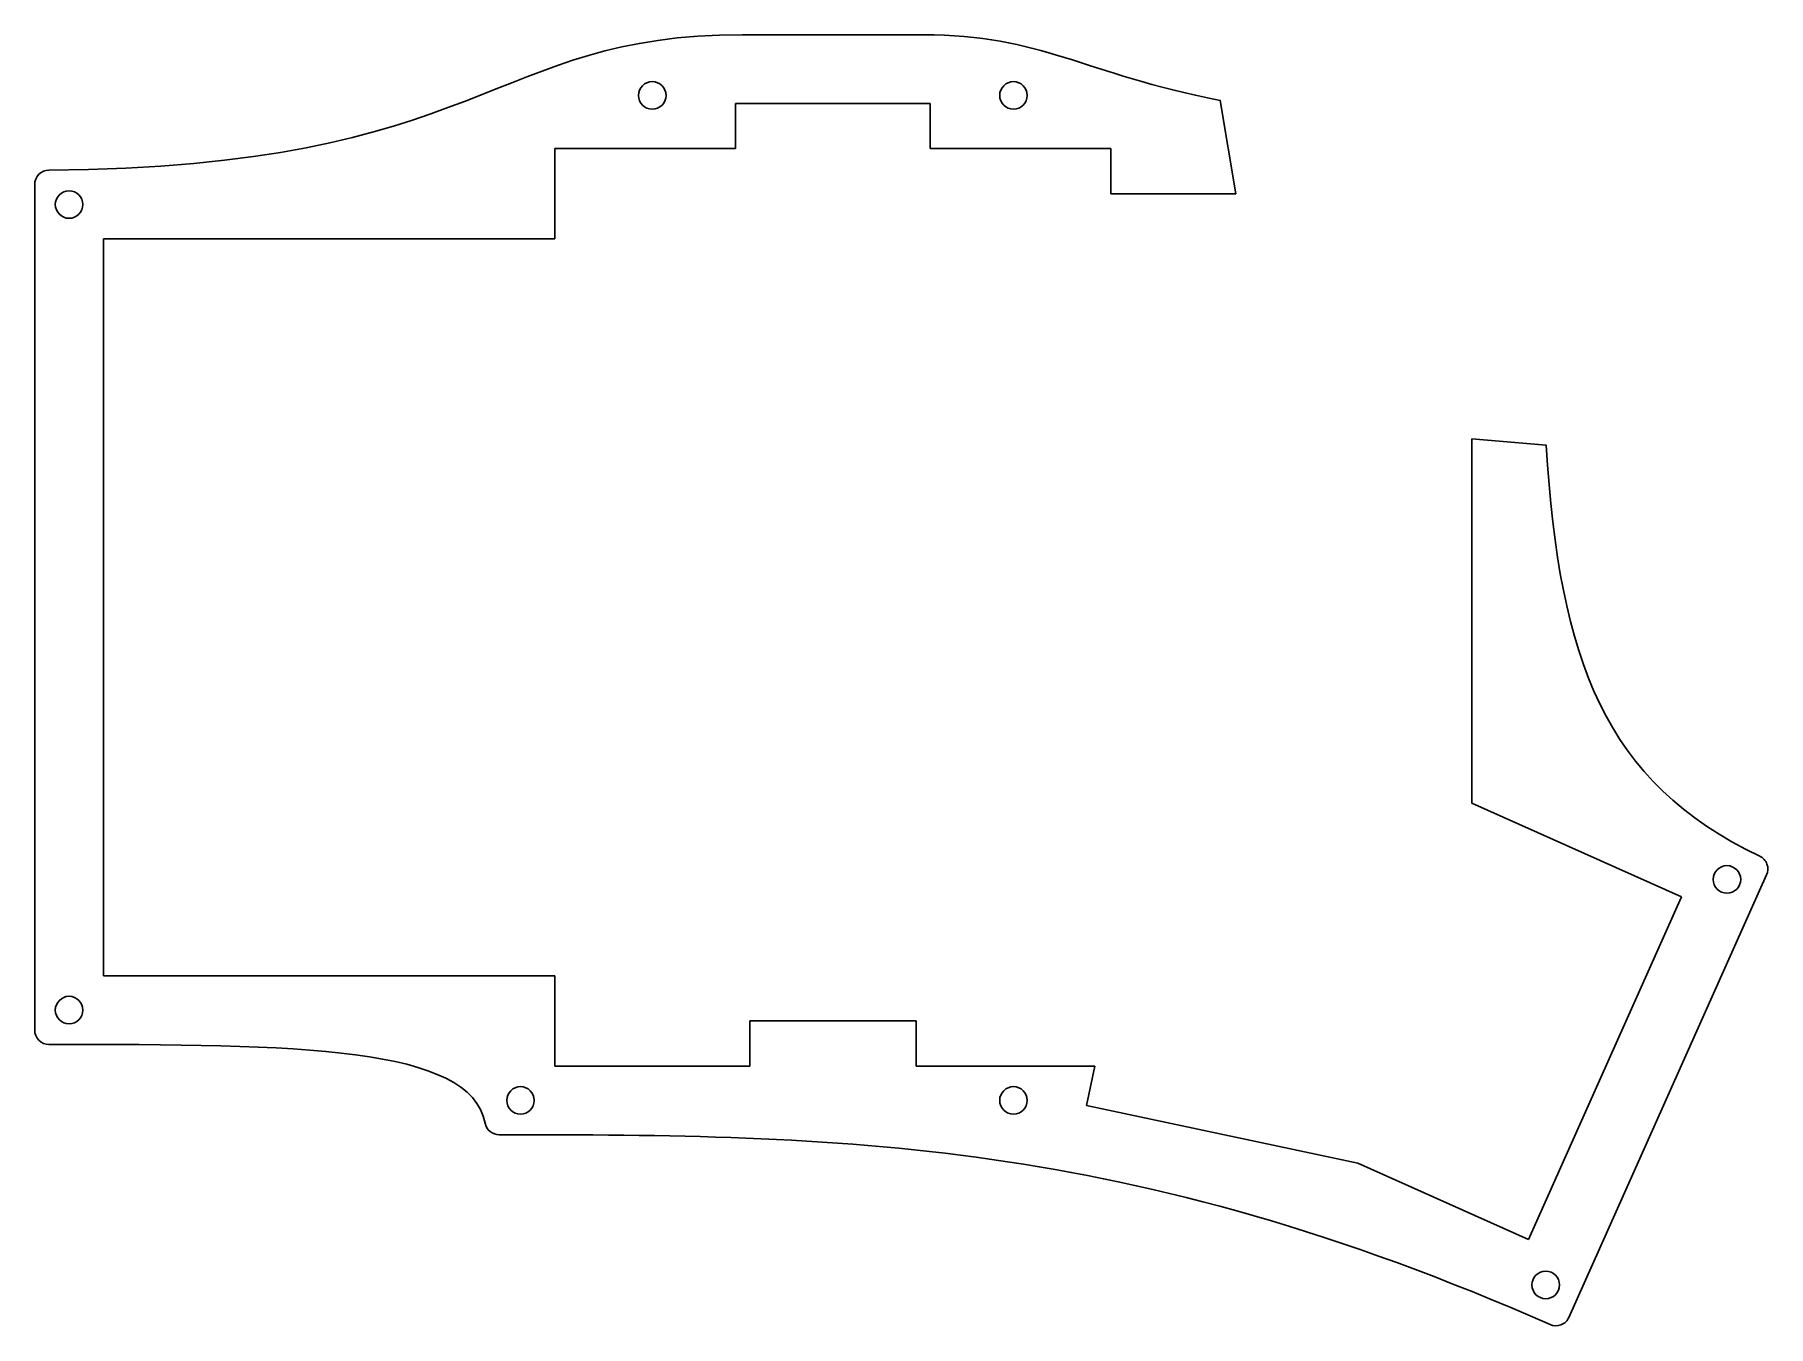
# Model space of a CAD drawing. Extents: x -8 to 175, y -38 to 98.
import ezdxf

# ---------------------------------------------------------------- set-up
doc = ezdxf.new("R2010")
doc.units = 0
doc.layers.add('Body005', color=7, linetype='CONTINUOUS')

msp = doc.modelspace()

# ---------------------------------------------------------------- linework, layer by layer
at = {"layer": 'Body005'}
for p, q in [((66.675, 98.4875, -6), (66.675, 98.4875, -3)), ((85.725, 98.4875, -6), (66.675, 98.4875, -6)), ((66.675, 98.4875, -6), (66.675, 98.4875, -3)), ((85.725, 98.4875, -6), (66.675, 98.4875, -6)), ((85.725, 98.4875, -3), (66.675, 98.4875, -3)), ((85.725, 98.4875, -3), (66.675, 98.4875, -3)), ((85.725, 98.4875, -6), (85.725, 98.4875, -3)), ((85.725, 98.4875, -6), (85.725, 98.4875, -3)), ((58.6, 92.085, -6), (58.6, 92.085, -3)), ((58.6, 92.085, -6), (58.6, 92.085, -3)), ((96.7, 92.085, -6), (96.7, 92.085, -3)), ((96.7, 92.085, -6), (96.7, 92.085, -3)), ((118.7, 81.7125, -6), (117.059, 91.5597, -6)), ((117.059, 91.5597, -3), (118.7, 81.7125, -3)), ((118.7, 81.7125, -6), (117.059, 91.5597, -6)), ((117.059, 91.5597, -3), (118.7, 81.7125, -3)), ((65.925, 91.2375, -6), (86.475, 91.2375, -6)), ((65.925, 86.475, -6), (65.925, 91.2375, -6)), ((86.475, 91.2375, -3), (65.925, 91.2375, -3)), ((65.925, 91.2375, -3), (65.925, 86.475, -3)), ((65.925, 91.2375, -6), (86.475, 91.2375, -6)), ((86.475, 91.2375, -3), (65.925, 91.2375, -3)), ((65.925, 91.2375, -6), (65.925, 91.2375, -3)), ((65.925, 86.475, -6), (65.925, 91.2375, -6)), ((65.925, 91.2375, -6), (65.925, 91.2375, -3)), ((65.925, 91.2375, -3), (65.925, 86.475, -3)), ((86.475, 91.2375, -6), (86.475, 86.475, -6)), ((86.475, 86.475, -3), (86.475, 91.2375, -3)), ((86.475, 91.2375, -6), (86.475, 86.475, -6)), ((86.475, 86.475, -3), (86.475, 91.2375, -3)), ((86.475, 91.2375, -6), (86.475, 91.2375, -3)), ((86.475, 91.2375, -6), (86.475, 91.2375, -3)), ((46.875, 76.95, -6), (46.875, 86.475, -6)), ((46.875, 86.475, -6), (65.925, 86.475, -6)), ((46.875, 86.475, -3), (46.875, 76.95, -3)), ((65.925, 86.475, -3), (46.875, 86.475, -3)), ((46.875, 76.95, -6), (46.875, 86.475, -6)), ((46.875, 86.475, -6), (46.875, 86.475, -3)), ((46.875, 86.475, -3), (46.875, 76.95, -3)), ((46.875, 86.475, -6), (65.925, 86.475, -6)), ((65.925, 86.475, -3), (46.875, 86.475, -3)), ((46.875, 86.475, -6), (46.875, 86.475, -3)), ((65.925, 86.475, -6), (65.925, 86.475, -3)), ((65.925, 86.475, -6), (65.925, 86.475, -3)), ((86.475, 86.475, -6), (105.525, 86.475, -6)), ((105.525, 86.475, -3), (86.475, 86.475, -3)), ((86.475, 86.475, -6), (105.525, 86.475, -6)), ((105.525, 86.475, -3), (86.475, 86.475, -3)), ((86.475, 86.475, -6), (86.475, 86.475, -3)), ((86.475, 86.475, -6), (86.475, 86.475, -3)), ((105.525, 86.475, -6), (105.525, 81.7125, -6)), ((105.525, 81.7125, -3), (105.525, 86.475, -3)), ((105.525, 86.475, -6), (105.525, 81.7125, -6)), ((105.525, 81.7125, -3), (105.525, 86.475, -3)), ((105.525, 86.475, -6), (105.525, 86.475, -3)), ((105.525, 86.475, -6), (105.525, 86.475, -3)), ((-8, 82.7048, -6), (-8, -6.50005, -6)), ((-8, 82.7048, -3), (-8, -6.50005, -3)), ((-8, 82.7048, -6), (-8, -6.50005, -6)), ((-8, 82.7048, -3), (-8, -6.50005, -3)), ((-2.925, 80.575, -6), (-2.925, 80.575, -3)), ((-2.925, 80.575, -6), (-2.925, 80.575, -3)), ((105.525, 81.7125, -6), (118.7, 81.7125, -6)), ((118.7, 81.7125, -3), (105.525, 81.7125, -3)), ((105.525, 81.7125, -6), (118.7, 81.7125, -6)), ((118.7, 81.7125, -3), (105.525, 81.7125, -3)), ((105.525, 81.7125, -6), (105.525, 81.7125, -3)), ((105.525, 81.7125, -6), (105.525, 81.7125, -3)), ((118.7, 81.7125, -6), (118.7, 81.7125, -3)), ((118.7, 81.7125, -6), (118.7, 81.7125, -3)), ((-0.75, -0.75, -6), (-0.75, 76.95, -6)), ((-0.75, 76.95, -6), (46.875, 76.95, -6)), ((-0.75, 76.95, -3), (-0.75, -0.75, -3)), ((46.875, 76.95, -3), (-0.75, 76.95, -3)), ((-0.75, -0.75, -6), (-0.75, 76.95, -6)), ((-0.75, 76.95, -6), (-0.75, 76.95, -3)), ((-0.75, 76.95, -3), (-0.75, -0.75, -3)), ((-0.75, 76.95, -6), (46.875, 76.95, -6)), ((46.875, 76.95, -3), (-0.75, 76.95, -3)), ((-0.75, 76.95, -6), (-0.75, 76.95, -3)), ((46.875, 76.95, -6), (46.875, 76.95, -3)), ((46.875, 76.95, -6), (46.875, 76.95, -3)), ((143.625, 55.85, -6), (151.451, 55.1978, -6)), ((143.625, 55.85, -6), (143.625, 17.4575, -6)), ((151.451, 55.1978, -3), (143.625, 55.85, -3)), ((143.625, 17.4575, -3), (143.625, 55.85, -3)), ((143.625, 55.85, -6), (151.451, 55.1978, -6)), ((151.451, 55.1978, -3), (143.625, 55.85, -3)), ((143.625, 55.85, -6), (143.625, 55.85, -3)), ((143.625, 55.85, -6), (143.625, 17.4575, -6)), ((143.625, 17.4575, -3), (143.625, 55.85, -3)), ((143.625, 55.85, -6), (143.625, 55.85, -3)), ((143.625, 17.4575, -6), (165.733, 7.57485, -6)), ((165.733, 7.57485, -3), (143.625, 17.4575, -3)), ((143.625, 17.4575, -6), (143.625, 17.4575, -3)), ((143.625, 17.4575, -6), (165.733, 7.57485, -6)), ((165.733, 7.57485, -3), (143.625, 17.4575, -3)), ((143.625, 17.4575, -6), (143.625, 17.4575, -3)), ((153.842, -36.7889, -6), (174.706, 9.88355, -6)), ((153.842, -36.7889, -3), (174.706, 9.88355, -3)), ((153.842, -36.7889, -6), (174.706, 9.88355, -6)), ((153.842, -36.7889, -3), (174.706, 9.88355, -3)), ((171.971, 9.40487, -6), (171.971, 9.40487, -3)), ((171.971, 9.40487, -6), (171.971, 9.40487, -3)), ((165.733, 7.57485, -6), (149.572, -28.5774, -6)), ((149.572, -28.5774, -3), (165.733, 7.57485, -3)), ((165.733, 7.57485, -6), (149.572, -28.5774, -6)), ((149.572, -28.5774, -3), (165.733, 7.57485, -3)), ((165.733, 7.57485, -6), (165.733, 7.57485, -3)), ((165.733, 7.57485, -6), (165.733, 7.57485, -3)), ((46.875, -0.75, -6), (-0.75, -0.75, -6)), ((-0.75, -0.75, -3), (46.875, -0.75, -3)), ((46.875, -0.75, -6), (-0.75, -0.75, -6)), ((-0.75, -0.75, -6), (-0.75, -0.75, -3)), ((-0.75, -0.75, -3), (46.875, -0.75, -3)), ((-0.75, -0.75, -6), (-0.75, -0.75, -3)), ((46.875, -10.275, -6), (46.875, -0.75, -6)), ((46.875, -0.75, -3), (46.875, -10.275, -3)), ((46.875, -10.275, -6), (46.875, -0.75, -6)), ((46.875, -0.75, -6), (46.875, -0.75, -3)), ((46.875, -0.75, -3), (46.875, -10.275, -3)), ((46.875, -0.75, -6), (46.875, -0.75, -3)), ((-2.925, -4.375, -6), (-2.925, -4.375, -3)), ((-2.925, -4.375, -6), (-2.925, -4.375, -3)), ((84.975, -5.5125, -6), (67.425, -5.5125, -6)), ((67.425, -5.5125, -6), (67.425, -10.275, -6)), ((67.425, -5.5125, -3), (84.975, -5.5125, -3)), ((67.425, -10.275, -3), (67.425, -5.5125, -3)), ((84.975, -5.5125, -6), (67.425, -5.5125, -6)), ((67.425, -5.5125, -6), (67.425, -5.5125, -3)), ((67.425, -5.5125, -3), (84.975, -5.5125, -3)), ((67.425, -5.5125, -6), (67.425, -10.275, -6)), ((67.425, -10.275, -3), (67.425, -5.5125, -3)), ((67.425, -5.5125, -6), (67.425, -5.5125, -3)), ((84.975, -10.275, -6), (84.975, -5.5125, -6)), ((84.975, -5.5125, -3), (84.975, -10.275, -3)), ((84.975, -10.275, -6), (84.975, -5.5125, -6)), ((84.975, -5.5125, -6), (84.975, -5.5125, -3)), ((84.975, -5.5125, -3), (84.975, -10.275, -3)), ((84.975, -5.5125, -6), (84.975, -5.5125, -3)), ((67.425, -10.275, -6), (46.875, -10.275, -6)), ((46.875, -10.275, -3), (67.425, -10.275, -3)), ((67.425, -10.275, -6), (46.875, -10.275, -6)), ((46.875, -10.275, -6), (46.875, -10.275, -3)), ((46.875, -10.275, -3), (67.425, -10.275, -3)), ((46.875, -10.275, -6), (46.875, -10.275, -3)), ((67.425, -10.275, -6), (67.425, -10.275, -3)), ((67.425, -10.275, -6), (67.425, -10.275, -3)), ((103.849, -10.275, -6), (84.975, -10.275, -6)), ((84.975, -10.275, -3), (103.849, -10.275, -3)), ((103.849, -10.275, -6), (84.975, -10.275, -6)), ((84.975, -10.275, -6), (84.975, -10.275, -3)), ((84.975, -10.275, -3), (103.849, -10.275, -3)), ((84.975, -10.275, -6), (84.975, -10.275, -3)), ((102.962, -14.4489, -6), (103.849, -10.275, -6)), ((103.849, -10.275, -3), (102.962, -14.4489, -3)), ((102.962, -14.4489, -6), (103.849, -10.275, -6)), ((103.849, -10.275, -3), (102.962, -14.4489, -3)), ((103.849, -10.275, -6), (103.849, -10.275, -3)), ((103.849, -10.275, -6), (103.849, -10.275, -3)), ((44.7, -13.9, -6), (44.7, -13.9, -3)), ((44.7, -13.9, -6), (44.7, -13.9, -3)), ((96.7, -13.9, -6), (96.7, -13.9, -3)), ((96.7, -13.9, -6), (96.7, -13.9, -3)), ((131.568, -20.5294, -6), (102.962, -14.4489, -6)), ((102.962, -14.4489, -3), (131.568, -20.5294, -3)), ((131.568, -20.5294, -6), (102.962, -14.4489, -6)), ((102.962, -14.4489, -6), (102.962, -14.4489, -3)), ((102.962, -14.4489, -3), (131.568, -20.5294, -3)), ((102.962, -14.4489, -6), (102.962, -14.4489, -3)), ((149.572, -28.5774, -6), (131.568, -20.5294, -6)), ((131.568, -20.5294, -3), (149.572, -28.5774, -3)), ((149.572, -28.5774, -6), (131.568, -20.5294, -6)), ((131.568, -20.5294, -6), (131.568, -20.5294, -3)), ((131.568, -20.5294, -3), (149.572, -28.5774, -3)), ((131.568, -20.5294, -6), (131.568, -20.5294, -3)), ((149.572, -28.5774, -6), (149.572, -28.5774, -3)), ((149.572, -28.5774, -6), (149.572, -28.5774, -3)), ((152.852, -33.3662, -6), (152.852, -33.3662, -3)), ((152.852, -33.3662, -6), (152.852, -33.3662, -3))]:
    msp.add_line(p, q, dxfattribs=at)
for centre in [(57.15, 92.085), (57.15, 92.085), (57.15, 92.085), (57.15, 92.085), (95.25, 92.085), (95.25, 92.085), (95.25, 92.085), (95.25, 92.085), (-4.375, 80.575), (-4.375, 80.575), (-4.375, 80.575), (-4.375, 80.575), (170.521, 9.40487), (170.521, 9.40487), (170.521, 9.40487), (170.521, 9.40487), (-4.375, -4.375), (-4.375, -4.375), (-4.375, -4.375), (-4.375, -4.375), (43.25, -13.9), (43.25, -13.9), (43.25, -13.9), (43.25, -13.9), (95.25, -13.9), (95.25, -13.9), (95.25, -13.9), (95.25, -13.9), (151.402, -33.3662), (151.402, -33.3662), (151.402, -33.3662), (151.402, -33.3662)]:
    msp.add_circle(centre, 1.45, dxfattribs=at)
for points, degree in [([(-6.50959, 84.2047, -6), (39.628, 84.4997, -6), (39.9102, 98.4875, -6), (66.675, 98.4875, -6)], 3), ([(-6.50959, 84.2047, -3), (39.628, 84.4997, -3), (39.9102, 98.4875, -3), (66.675, 98.4875, -3)], 3), ([(-6.50959, 84.2047, -6), (39.628, 84.4997, -6), (39.9102, 98.4875, -6), (66.675, 98.4875, -6)], 3), ([(-6.50959, 84.2047, -3), (39.628, 84.4997, -3), (39.9102, 98.4875, -3), (66.675, 98.4875, -3)], 3), ([(85.725, 98.4875, -6), (98.2348, 98.4875, -6), (102.53, 94.38, -6), (117.059, 91.5597, -6)], 3), ([(85.725, 98.4875, -3), (98.2348, 98.4875, -3), (102.53, 94.38, -3), (117.059, 91.5597, -3)], 3), ([(85.725, 98.4875, -6), (98.2348, 98.4875, -6), (102.53, 94.38, -6), (117.059, 91.5597, -6)], 3), ([(85.725, 98.4875, -3), (98.2348, 98.4875, -3), (102.53, 94.38, -3), (117.059, 91.5597, -3)], 3), ([(117.059, 91.5597, -3), (117.059, 91.5597, -6)], 1), ([(117.059, 91.5597, -3), (117.059, 91.5597, -6)], 1), ([(-6.50959, 84.2047, -6), (-6.50959, 84.2047, -3)], 1), ([(-6.50959, 84.2047, -6), (-6.50959, 84.2047, -3)], 1), ([(-8, 82.7048, -6), (-8, 82.7048, -3)], 1), ([(-8, 82.7048, -6), (-8, 82.7048, -3)], 1), ([(151.451, 55.1978, -6), (152.848, 32.3957, -6), (157.627, 19.6916, -6), (173.985, 11.8483, -6)], 3), ([(151.451, 55.1978, -3), (152.848, 32.3957, -3), (157.627, 19.6916, -3), (173.985, 11.8483, -3)], 3), ([(151.451, 55.1978, -6), (152.848, 32.3957, -6), (157.627, 19.6916, -6), (173.985, 11.8483, -6)], 3), ([(151.451, 55.1978, -3), (151.451, 55.1978, -6)], 1), ([(151.451, 55.1978, -3), (152.848, 32.3957, -3), (157.627, 19.6916, -3), (173.985, 11.8483, -3)], 3), ([(151.451, 55.1978, -3), (151.451, 55.1978, -6)], 1), ([(173.985, 11.8483, -6), (173.985, 11.8483, -3)], 1), ([(173.985, 11.8483, -6), (173.985, 11.8483, -3)], 1), ([(174.706, 9.88355, -6), (174.706, 9.88355, -3)], 1), ([(174.706, 9.88355, -6), (174.706, 9.88355, -3)], 1), ([(-8, -6.50005, -6), (-8, -6.50005, -3)], 1), ([(-8, -6.50005, -6), (-8, -6.50005, -3)], 1), ([(39.5126, -16.309, -6), (37.94, -8.15305, -6), (19.983, -8.00282, -6), (-6.50016, -8.00005, -6)], 3), ([(39.5126, -16.309, -3), (37.94, -8.15305, -3), (19.983, -8.00282, -3), (-6.50016, -8.00005, -3)], 3), ([(39.5126, -16.309, -6), (37.94, -8.15305, -6), (19.983, -8.00282, -6), (-6.50016, -8.00005, -6)], 3), ([(-6.50016, -8.00005, -6), (-6.50016, -8.00005, -3)], 1), ([(39.5126, -16.309, -3), (37.94, -8.15305, -3), (19.983, -8.00282, -3), (-6.50016, -8.00005, -3)], 3), ([(-6.50016, -8.00005, -6), (-6.50016, -8.00005, -3)], 1), ([(39.5126, -16.309, -6), (39.5126, -16.309, -3)], 1), ([(39.5126, -16.309, -6), (39.5126, -16.309, -3)], 1), ([(151.868, -37.5492, -6), (107.041, -17.7762, -6), (76.6094, -17.5282, -6), (40.9854, -17.525, -6)], 3), ([(151.868, -37.5492, -3), (107.041, -17.7762, -3), (76.6094, -17.5282, -3), (40.9854, -17.525, -3)], 3), ([(151.868, -37.5492, -6), (107.041, -17.7762, -6), (76.6094, -17.5282, -6), (40.9854, -17.525, -6)], 3), ([(40.9854, -17.525, -6), (40.9854, -17.525, -3)], 1), ([(151.868, -37.5492, -3), (107.041, -17.7762, -3), (76.6094, -17.5282, -3), (40.9854, -17.525, -3)], 3), ([(40.9854, -17.525, -6), (40.9854, -17.525, -3)], 1), ([(151.868, -37.5492, -6), (151.868, -37.5492, -3)], 1), ([(151.868, -37.5492, -6), (151.868, -37.5492, -3)], 1), ([(153.842, -36.7889, -6), (153.842, -36.7889, -3)], 1), ([(153.842, -36.7889, -6), (153.842, -36.7889, -3)], 1)]:
    msp.add_open_spline(points, degree=degree, dxfattribs=at)
for points, knots in [([(-6.50959, 84.2047, -6), (-6.87505, 84.2062, -6), (-7.27989, 84.0525, -6), (-7.56404, 83.762, -6), (-7.85268, 83.476, -6), (-8.00382, 83.0702, -6), (-8, 82.7048, -6)], [0, 0, 0, 0, 0.500008, 0.500008, 0.500008, 1, 1, 1, 1]), ([(-6.50959, 84.2047, -6), (-6.87505, 84.2062, -6), (-7.27989, 84.0525, -6), (-7.56404, 83.762, -6), (-7.85268, 83.476, -6), (-8.00382, 83.0702, -6), (-8, 82.7048, -6)], [0, 0, 0, 0, 0.500008, 0.500008, 0.500008, 1, 1, 1, 1]), ([(-6.50959, 84.2047, -3), (-6.87505, 84.2062, -3), (-7.27989, 84.0525, -3), (-7.56404, 83.762, -3), (-7.85268, 83.476, -3), (-8.00382, 83.0702, -3), (-8, 82.7048, -3)], [0, 0, 0, 0, 0.500008, 0.500008, 0.500008, 1, 1, 1, 1]), ([(-6.50959, 84.2047, -3), (-6.87505, 84.2062, -3), (-7.27989, 84.0525, -3), (-7.56404, 83.762, -3), (-7.85268, 83.476, -3), (-8.00382, 83.0702, -3), (-8, 82.7048, -3)], [0, 0, 0, 0, 0.500008, 0.500008, 0.500008, 1, 1, 1, 1]), ([(173.985, 11.8483, -6), (174.312, 11.6954, -6), (174.61, 11.3896, -6), (174.745, 11.0124, -6), (174.886, 10.6372, -6), (174.857, 10.2118, -6), (174.706, 9.88355, -6)], [0, 0, 0, 0, 0.499993, 0.499993, 0.499993, 1, 1, 1, 1]), ([(173.985, 11.8483, -3), (174.312, 11.6954, -3), (174.61, 11.3896, -3), (174.745, 11.0124, -3), (174.886, 10.6372, -3), (174.857, 10.2117, -3), (174.706, 9.88355, -3)], [0, 0, 0, 0, 0.500007, 0.500007, 0.500007, 1, 1, 1, 1]), ([(173.985, 11.8483, -6), (174.312, 11.6954, -6), (174.61, 11.3896, -6), (174.745, 11.0124, -6), (174.886, 10.6372, -6), (174.857, 10.2118, -6), (174.706, 9.88355, -6)], [0, 0, 0, 0, 0.499993, 0.499993, 0.499993, 1, 1, 1, 1]), ([(173.985, 11.8483, -3), (174.312, 11.6954, -3), (174.61, 11.3896, -3), (174.745, 11.0124, -3), (174.886, 10.6372, -3), (174.857, 10.2117, -3), (174.706, 9.88355, -3)], [0, 0, 0, 0, 0.500007, 0.500007, 0.500007, 1, 1, 1, 1]), ([(-8, -6.50005, -6), (-8.00387, -6.86683, -6), (-7.85149, -7.27437, -6), (-7.56072, -7.56066, -6), (-7.27446, -7.85147, -6), (-6.86689, -8.00389, -6), (-6.50016, -8.00005, -6)], [0, 0, 0, 0, 0.500008, 0.500008, 0.500008, 1, 1, 1, 1]), ([(-8, -6.50005, -3), (-8.00387, -6.86683, -3), (-7.85149, -7.27437, -3), (-7.56072, -7.56066, -3), (-7.27446, -7.85147, -3), (-6.86689, -8.00389, -3), (-6.50016, -8.00005, -3)], [0, 0, 0, 0, 0.500008, 0.500008, 0.500008, 1, 1, 1, 1]), ([(-8, -6.50005, -6), (-8.00387, -6.86683, -6), (-7.85149, -7.27437, -6), (-7.56072, -7.56066, -6), (-7.27446, -7.85147, -6), (-6.86689, -8.00389, -6), (-6.50016, -8.00005, -6)], [0, 0, 0, 0, 0.500008, 0.500008, 0.500008, 1, 1, 1, 1]), ([(-8, -6.50005, -3), (-8.00387, -6.86683, -3), (-7.85149, -7.27437, -3), (-7.56072, -7.56066, -3), (-7.27446, -7.85147, -3), (-6.86689, -8.00389, -3), (-6.50016, -8.00005, -3)], [0, 0, 0, 0, 0.500008, 0.500008, 0.500008, 1, 1, 1, 1]), ([(40.9854, -17.525, -6), (40.6594, -17.5274, -6), (40.3037, -17.41, -6), (40.0305, -17.1817, -6), (39.7546, -16.9566, -6), (39.572, -16.6296, -6), (39.5126, -16.309, -6)], [0, 0, 0, 0, 0.5, 0.5, 0.5, 1, 1, 1, 1]), ([(40.9854, -17.525, -3), (40.6594, -17.5274, -3), (40.3037, -17.41, -3), (40.0305, -17.1817, -3), (39.7546, -16.9566, -3), (39.572, -16.6296, -3), (39.5126, -16.309, -3)], [0, 0, 0, 0, 0.5, 0.5, 0.5, 1, 1, 1, 1]), ([(40.9854, -17.525, -6), (40.6594, -17.5274, -6), (40.3037, -17.41, -6), (40.0305, -17.1817, -6), (39.7546, -16.9566, -6), (39.572, -16.6296, -6), (39.5126, -16.309, -6)], [0, 0, 0, 0, 0.5, 0.5, 0.5, 1, 1, 1, 1]), ([(40.9854, -17.525, -3), (40.6594, -17.5274, -3), (40.3037, -17.41, -3), (40.0305, -17.1817, -3), (39.7546, -16.9566, -3), (39.572, -16.6296, -3), (39.5126, -16.309, -3)], [0, 0, 0, 0, 0.5, 0.5, 0.5, 1, 1, 1, 1]), ([(153.842, -36.7889, -6), (153.697, -37.1244, -6), (153.393, -37.4334, -6), (153.012, -37.5766, -6), (152.634, -37.7257, -6), (152.201, -37.7003, -6), (151.868, -37.5492, -6)], [0, 0, 0, 0, 0.500008, 0.500008, 0.500008, 1, 1, 1, 1]), ([(153.842, -36.7889, -3), (153.697, -37.1244, -3), (153.393, -37.4334, -3), (153.012, -37.5766, -3), (152.634, -37.7257, -3), (152.201, -37.7003, -3), (151.868, -37.5492, -3)], [0, 0, 0, 0, 0.500008, 0.500008, 0.500008, 1, 1, 1, 1]), ([(153.842, -36.7889, -6), (153.697, -37.1244, -6), (153.393, -37.4334, -6), (153.012, -37.5766, -6), (152.634, -37.7257, -6), (152.201, -37.7003, -6), (151.868, -37.5492, -6)], [0, 0, 0, 0, 0.500008, 0.500008, 0.500008, 1, 1, 1, 1]), ([(153.842, -36.7889, -3), (153.697, -37.1244, -3), (153.393, -37.4334, -3), (153.012, -37.5766, -3), (152.634, -37.7257, -3), (152.201, -37.7003, -3), (151.868, -37.5492, -3)], [0, 0, 0, 0, 0.500008, 0.500008, 0.500008, 1, 1, 1, 1])]:
    msp.add_open_spline(points, degree=3, knots=knots, dxfattribs=at)

doc.saveas('drawing.dxf')
